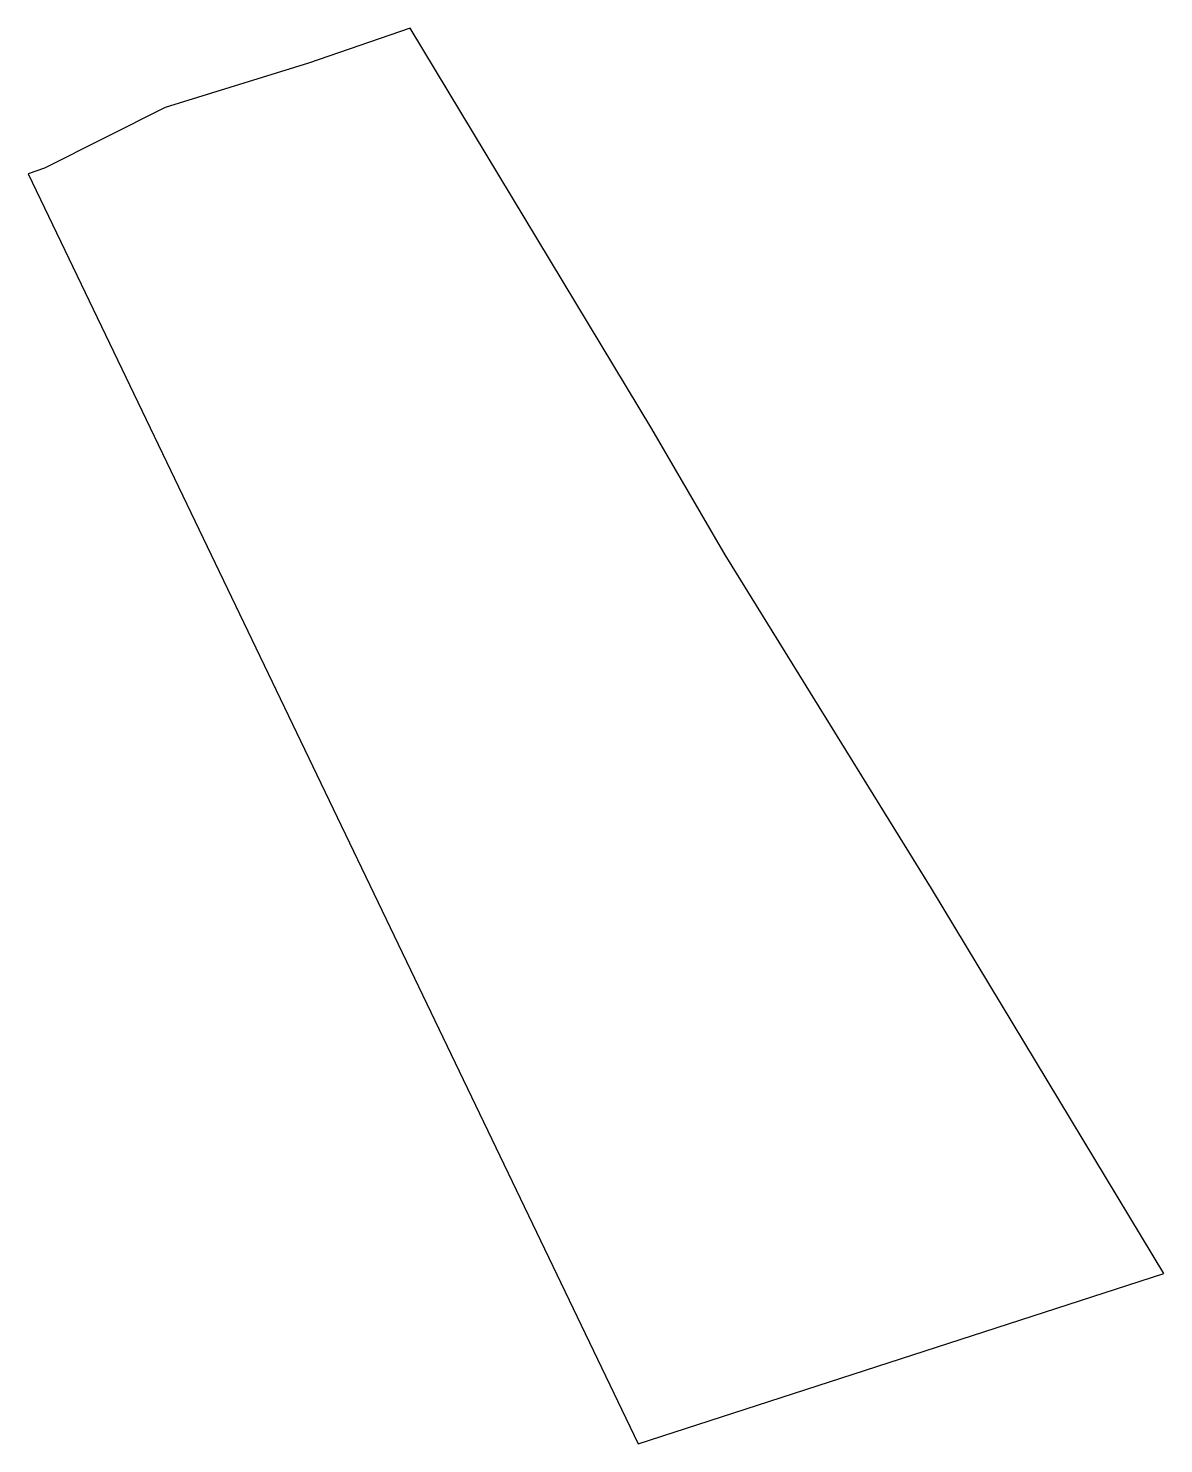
# Model space of a CAD drawing. Header units: millimetres. Extents: x 604274.9 to 604322.3, y 1312679.9 to 1312739.
import ezdxf

# ---------------------------------------------------------------- set-up
doc = ezdxf.new("R2010")
doc.units = ezdxf.units.MM

msp = doc.modelspace()

# ---------------------------------------------------------------- linework, layer by layer
at = {"elevation": 330.583}
msp.add_lwpolyline([(604303.989, 1312716.99), (604300.94, 1312722.248), (604290.836, 1312738.968), (604286.599, 1312737.509), (604280.614, 1312735.659), (604275.573, 1312733.13), (604274.895, 1312732.889), (604300.359, 1312679.883), (604322.309, 1312686.993), (604312.617, 1312703.056)], close=True, dxfattribs=at)

doc.saveas('drawing.dxf')
